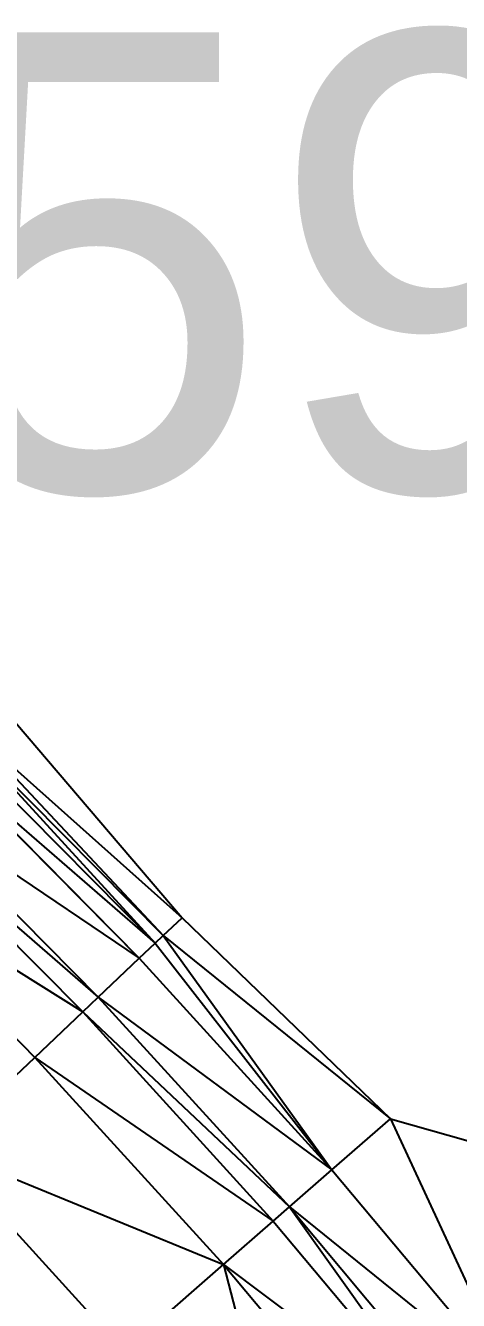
# Model space of a CAD drawing. Extents: x 2195426 to 2196998, y 328445 to 330532.
# Drawn here: x 2195932.2 to 2195971.6, y 329415 to 329531 of the extents above; entities that cross this region are included whole.
import ezdxf

# ---------------------------------------------------------------- set-up
doc = ezdxf.new("R2010")
doc.units = 0
for name, color, linetype in [('LS-TIN-BOTTOM', 1, 'CONTINUOUS'), ('LS-TIN-TOP', 3, 'CONTINUOUS'), ('LS-VOLUME-LABEL', 7, 'CONTINUOUS')]:
    doc.layers.add(name, color=color, linetype=linetype)

msp = doc.modelspace()

# ---------------------------------------------------------------- linework, layer by layer
at = {"layer": 'LS-TIN-BOTTOM'}
for p, q in [((2195929.3402, 329469.8722, 1198.5627), (2195946.4633, 329449.8055, 1197.4807)), ((2195926.3442, 329466.7809, 1195.5402), (2195944.027, 329447.4928, 1196.0652)), ((2195926.3442, 329466.7809, 1195.5402), (2195944.7523, 329448.1813, 1196.0652)), ((2195926.8539, 329467.3068, 1196.4192), (2195944.7523, 329448.1813, 1196.0652)), ((2195926.8539, 329467.3068, 1196.4192), (2195946.4633, 329449.8055, 1197.4807)), ((2195925.6482, 329466.0628, 1195.5402), (2195944.027, 329447.4928, 1196.0652)), ((2195924.2563, 329464.6266, 1196.1402), (2195942.5765, 329446.1158, 1196.6652)), ((2195924.2563, 329464.6266, 1196.1402), (2195944.027, 329447.4928, 1196.0652)), ((2195920.6776, 329460.9339, 1197.1582), (2195938.8471, 329442.5755, 1197.6832)), ((2195920.6776, 329460.9339, 1197.1582), (2195942.5765, 329446.1158, 1196.6652)), ((2195919.3184, 329459.5315, 1197.5449), (2195937.4306, 329441.2308, 1198.0699)), ((2195919.3184, 329459.5315, 1197.5449), (2195938.8471, 329442.5755, 1197.6832)), ((2195915.1427, 329455.2229, 1197.4767), (2195937.4306, 329441.2308, 1198.0699)), ((2195915.1427, 329455.2229, 1197.4767), (2195933.0791, 329437.1, 1198.0016)), ((2195944.7523, 329448.1813, 1196.0652), (2195946.4633, 329449.8055, 1197.4807)), ((2195946.4633, 329449.8055, 1197.4807), (2195965.4189, 329431.4932, 1195.718)), ((2195944.027, 329447.4928, 1196.0652), (2195944.7523, 329448.1813, 1196.0652)), ((2195944.7523, 329448.1813, 1196.0652), (2195960.1098, 329426.858, 1197.1275)), ((2195944.7523, 329448.1813, 1196.0652), (2195965.4189, 329431.4932, 1195.718)), ((2195942.5765, 329446.1158, 1196.6652), (2195944.027, 329447.4928, 1196.0652)), ((2195944.027, 329447.4928, 1196.0652), (2195960.1098, 329426.858, 1197.1275)), ((2195938.8471, 329442.5755, 1197.6832), (2195942.5765, 329446.1158, 1196.6652)), ((2195942.5765, 329446.1158, 1196.6652), (2195960.1098, 329426.858, 1197.1275)), ((2195937.4306, 329441.2308, 1198.0699), (2195938.8471, 329442.5755, 1197.6832)), ((2195938.8471, 329442.5755, 1197.6832), (2195956.2361, 329423.4761, 1198.1455)), ((2195938.8471, 329442.5755, 1197.6832), (2195960.1098, 329426.858, 1197.1275)), ((2195933.0791, 329437.1, 1198.0016), (2195937.4306, 329441.2308, 1198.0699)), ((2195937.4306, 329441.2308, 1198.0699), (2195954.7648, 329422.1916, 1198.5322)), ((2195937.4306, 329441.2308, 1198.0699), (2195956.2361, 329423.4761, 1198.1455)), ((2195924.3759, 329428.8381, 1197.5768), (2195933.0791, 329437.1, 1198.0016)), ((2195933.0791, 329437.1, 1198.0016), (2195950.245, 329418.2456, 1198.464)), ((2195933.0791, 329437.1, 1198.0016), (2195954.7648, 329422.1916, 1198.5322)), ((2195960.1098, 329426.858, 1197.1275), (2195965.4189, 329431.4932, 1195.718)), ((2195965.4189, 329431.4932, 1195.718), (2195976.8256, 329406.8866, 1197.5272)), ((2195965.4189, 329431.4932, 1195.718), (2195996.5717, 329422.7262, 1192.4644)), ((2195924.3759, 329428.8381, 1197.5768), (2195950.245, 329418.2456, 1198.464)), ((2195924.3759, 329428.8381, 1197.5768), (2195941.2053, 329410.3535, 1198.0392)), ((2195956.2361, 329423.4761, 1198.1455), (2195960.1098, 329426.858, 1197.1275)), ((2195960.1098, 329426.858, 1197.1275), (2195976.8256, 329406.8866, 1197.5272)), ((2195954.7648, 329422.1916, 1198.5322), (2195956.2361, 329423.4761, 1198.1455)), ((2195956.2361, 329423.4761, 1198.1455), (2195971.2909, 329402.4469, 1198.9319)), ((2195956.2361, 329423.4761, 1198.1455), (2195976.8256, 329406.8866, 1197.5272)), ((2195956.2361, 329423.4761, 1198.1455), (2195972.8144, 329403.669, 1198.5452)), ((2195950.245, 329418.2456, 1198.464), (2195954.7648, 329422.1916, 1198.5322)), ((2195954.7648, 329422.1916, 1198.5322), (2195971.2909, 329402.4469, 1198.9319)), ((2195941.2053, 329410.3535, 1198.0392), (2195950.245, 329418.2456, 1198.464)), ((2195950.245, 329418.2456, 1198.464), (2195957.25, 329391.1838, 1198.4389)), ((2195950.245, 329418.2456, 1198.464), (2195971.2909, 329402.4469, 1198.9319)), ((2195950.245, 329418.2456, 1198.464), (2195966.6107, 329398.6926, 1198.8637))]:
    msp.add_line(p, q, dxfattribs=at)
at = {"layer": 'LS-TIN-TOP'}
for p, q in [((2195929.340217, 329469.872225, 1203.761874), (2195946.463299, 329449.805514, 1201.958584)), ((2195926.34418, 329466.780854, 1198.724471), (2195944.02704, 329447.49279, 1199.599409)), ((2195926.34418, 329466.780854, 1198.724471), (2195944.752295, 329448.18127, 1199.599409)), ((2195926.853912, 329467.306805, 1200.189326), (2195944.752295, 329448.18127, 1199.599409)), ((2195926.853912, 329467.306805, 1200.189326), (2195946.463299, 329449.805514, 1201.958584)), ((2195925.648233, 329466.062762, 1198.724471), (2195944.02704, 329447.49279, 1199.599409)), ((2195924.256338, 329464.626576, 1199.724471), (2195942.576529, 329446.11583, 1200.599409)), ((2195924.256338, 329464.626576, 1199.724471), (2195944.02704, 329447.49279, 1199.599409)), ((2195920.677582, 329460.933944, 1201.421076), (2195938.847064, 329442.575475, 1202.296015)), ((2195920.677582, 329460.933944, 1201.421076), (2195942.576529, 329446.11583, 1200.599409)), ((2195919.318371, 329459.531482, 1202.065579), (2195937.430614, 329441.230847, 1202.940517)), ((2195919.318371, 329459.531482, 1202.065579), (2195938.847064, 329442.575475, 1202.296015)), ((2195915.142685, 329455.222926, 1201.951847), (2195937.430614, 329441.230847, 1202.940517)), ((2195915.142685, 329455.222926, 1201.951847), (2195933.079081, 329437.099968, 1202.826786)), ((2195944.752295, 329448.18127, 1199.599409), (2195946.463299, 329449.805514, 1201.958584)), ((2195946.463299, 329449.805514, 1201.958584), (2195965.418911, 329431.493182, 1199.020693)), ((2195944.02704, 329447.49279, 1199.599409), (2195944.752295, 329448.18127, 1199.599409)), ((2195944.752295, 329448.18127, 1199.599409), (2195960.109762, 329426.85803, 1201.369965)), ((2195944.752295, 329448.18127, 1199.599409), (2195965.418911, 329431.493182, 1199.020693)), ((2195942.576529, 329446.11583, 1200.599409), (2195944.02704, 329447.49279, 1199.599409)), ((2195944.02704, 329447.49279, 1199.599409), (2195960.109762, 329426.85803, 1201.369965)), ((2195938.847064, 329442.575475, 1202.296015), (2195942.576529, 329446.11583, 1200.599409)), ((2195942.576529, 329446.11583, 1200.599409), (2195960.109762, 329426.85803, 1201.369965)), ((2195937.430614, 329441.230847, 1202.940517), (2195938.847064, 329442.575475, 1202.296015)), ((2195938.847064, 329442.575475, 1202.296015), (2195956.236062, 329423.476096, 1203.06657)), ((2195938.847064, 329442.575475, 1202.296015), (2195960.109762, 329426.85803, 1201.369965)), ((2195933.079081, 329437.099968, 1202.826786), (2195937.430614, 329441.230847, 1202.940517)), ((2195937.430614, 329441.230847, 1202.940517), (2195954.764831, 329422.191638, 1203.711073)), ((2195937.430614, 329441.230847, 1202.940517), (2195956.236062, 329423.476096, 1203.06657)), ((2195924.375945, 329428.838139, 1202.11878), (2195933.079081, 329437.099968, 1202.826786)), ((2195933.079081, 329437.099968, 1202.826786), (2195950.245005, 329418.245605, 1203.597341)), ((2195933.079081, 329437.099968, 1202.826786), (2195954.764831, 329422.191638, 1203.711073)), ((2195960.109762, 329426.85803, 1201.369965), (2195965.418911, 329431.493182, 1199.020693)), ((2195965.418911, 329431.493182, 1199.020693), (2195976.825601, 329406.886604, 1202.036138)), ((2195965.418911, 329431.493182, 1199.020693), (2195996.571713, 329422.726183, 1193.59812)), ((2195924.375945, 329428.838139, 1202.11878), (2195950.245005, 329418.245605, 1203.597341)), ((2195924.375945, 329428.838139, 1202.11878), (2195941.205279, 329410.353473, 1202.889335)), ((2195956.236062, 329423.476096, 1203.06657), (2195960.109762, 329426.85803, 1201.369965)), ((2195960.109762, 329426.85803, 1201.369965), (2195976.825601, 329406.886604, 1202.036138)), ((2195954.764831, 329422.191638, 1203.711073), (2195956.236062, 329423.476096, 1203.06657)), ((2195956.236062, 329423.476096, 1203.06657), (2195971.290932, 329402.446903, 1204.377246)), ((2195956.236062, 329423.476096, 1203.06657), (2195976.825601, 329406.886604, 1202.036138)), ((2195956.236062, 329423.476096, 1203.06657), (2195972.81439, 329403.668963, 1203.732743)), ((2195950.245005, 329418.245605, 1203.597341), (2195954.764831, 329422.191638, 1203.711073)), ((2195954.764831, 329422.191638, 1203.711073), (2195971.290932, 329402.446903, 1204.377246)), ((2195941.205279, 329410.353473, 1202.889335), (2195950.245005, 329418.245605, 1203.597341)), ((2195950.245005, 329418.245605, 1203.597341), (2195957.250034, 329391.183831, 1203.555508)), ((2195950.245005, 329418.245605, 1203.597341), (2195971.290932, 329402.446903, 1204.377246)), ((2195950.245005, 329418.245605, 1203.597341), (2195966.610659, 329398.692566, 1204.263514))]:
    msp.add_line(p, q, dxfattribs=at)

# ---------------------------------------------------------------- texts
at = {"layer": 'LS-VOLUME-LABEL'}
msp.add_text('CUT 595307.67  FILL 537158.75  NET 58148.93', height=41.749004, dxfattribs=at).set_placement((2195793.111569, 329488.672154))

doc.saveas('drawing.dxf')
